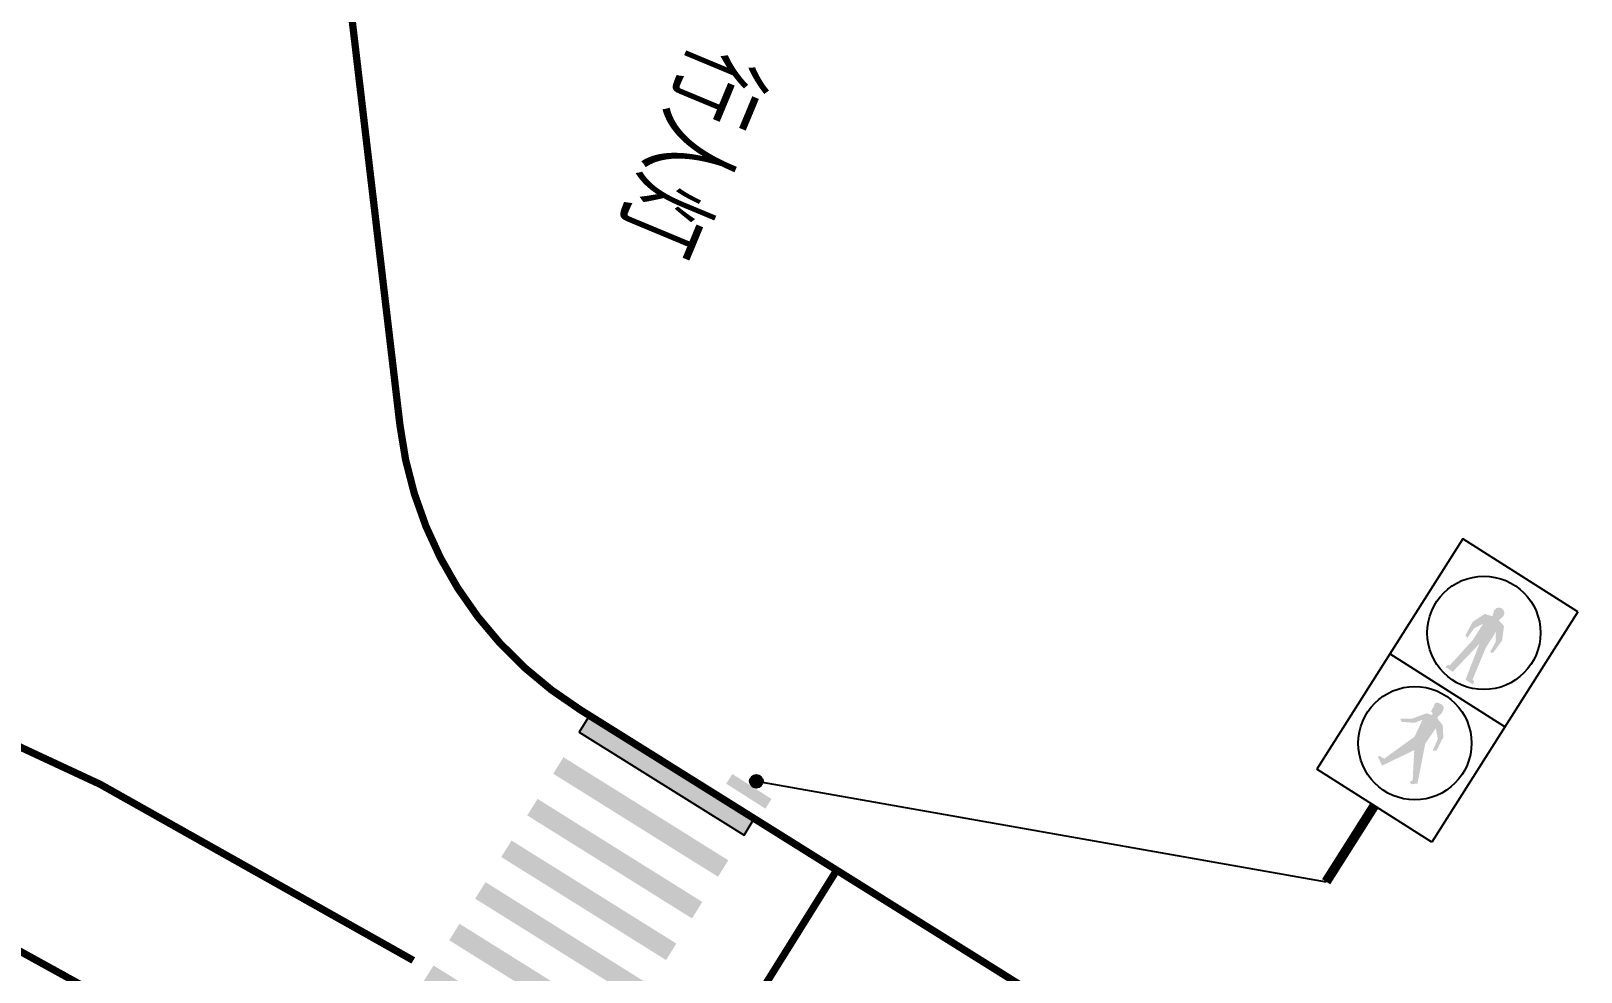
# Model space of a CAD drawing. Header units: millimetres. Extents: x 67532 to 67858, y 50657 to 50929.
# Drawn here: x 67712.07 to 67743.98, y 50767.91 to 50787.27 of the extents above; entities that cross this region are included whole.
import ezdxf

# ---------------------------------------------------------------- set-up
doc = ezdxf.new("R2010")
doc.units = ezdxf.units.MM
doc.linetypes.add('JTSS01', pattern=[6, 2, -4])
doc.layers.add('@-交通信号', color=7, linetype='Continuous')
doc.layers.add('@-路面边线', color=7, linetype='Continuous')
doc.layers.add('@-道路标线', color=7, linetype='Continuous', lineweight=0)
doc.styles.add('宋体', font='')
doc.styles.get('宋体').set_extended_font_data('SimSun')

# ---------------------------------------------------------------- blocks, each defined once
blk = doc.blocks.new('*U2')
at = {"layer": '@-路面边线'}
h = blk.add_hatch(color=256, dxfattribs=at)
h.dxf.hatch_style = 1
h.paths.add_polyline_path([(0, 0), (0, -4), (0.4, -4), (0.4, 0)])
blk = doc.blocks.new('*U3')
at = {"layer": '@-路面边线', "color": 0, "linetype": 'ByBlock', "lineweight": -2, "transparency": 16777216, "rotation": 238.0000000000107}
for p in [(67726.959, 50771.066), (67726.424, 50770.21), (67725.889, 50769.353), (67725.354, 50768.497), (67724.818, 50767.64), (67724.283, 50766.784), (67723.748, 50765.927), (67723.213, 50765.071), (67722.678, 50764.214), (67722.142, 50763.358), (67721.607, 50762.501), (67721.072, 50761.644), (67720.537, 50760.788), (67720.001, 50759.931), (67719.466, 50759.075), (67718.931, 50758.218), (67718.396, 50757.362), (67717.861, 50756.505), (67717.325, 50755.649), (67716.79, 50754.792), (67716.255, 50753.936), (67715.72, 50753.079)]:
    blk.add_blockref('*U2', p, dxfattribs=at)
blk = doc.blocks.new('A$C4D5C2BD2')
at = {"layer": '@-交通信号', "linetype": 'ByBlock', "lineweight": -3}
blk.add_hatch(color=14, dxfattribs=at).paths.add_polyline_path([(0.557, 0.515, 1), (0.292, 0.515, 1)])
h = blk.add_hatch(color=14, dxfattribs=at)
edge = h.paths.add_edge_path()
edge.add_line((0.981, 0.31), (0.905, 0.534))
edge.add_line((0.905, 0.534), (0.001, 0.223))
edge.add_line((0.001, 0.223), (0.077, 0))
edge.add_line((0.077, 0), (0.981, 0.31))
at = {"layer": '@-交通信号', "color": 14}
blk.add_circle((0.425, 0.515, 363.651), 0.132, dxfattribs=at)
blk = doc.blocks.new('A$C3CD052C4')
at = {"layer": '@-交通信号'}
h = blk.add_hatch(color=256, dxfattribs=at)
h.paths.add_polyline_path([(0.198, 4.356), (0.304, 4.182), (0.32, 3.934), (0.381, 3.967), (0.401, 4.276), (0.275, 4.548), (0.121, 4.589), (0.137, 4.65), (0.157, 4.715), (0.141, 4.776), (0.1, 4.814), (0.043, 4.83), (-0.015, 4.814), (-0.055, 4.776), (-0.071, 4.715), (-0.051, 4.65), (-0.035, 4.589), (-0.19, 4.548), (-0.316, 4.276), (-0.295, 3.967), (-0.234, 3.934), (-0.218, 4.182), (-0.113, 4.356), (-0.113, 3.967), (-0.234, 3.267), (-0.279, 3.257), (-0.291, 3.19), (-0.113, 3.19), (0.043, 3.967), (0.198, 3.19), (0.377, 3.19), (0.365, 3.257), (0.32, 3.267), (0.198, 3.967)])
h.paths.add_polyline_path([(-0.061, 1.636), (-0.348, 0.921), (-0.458, 0.919), (-0.477, 0.887), (-0.307, 0.779), (0.082, 1.403), (0.39, 0.855), (0.361, 0.823), (0.365, 0.797), (0.408, 0.779), (0.506, 0.859), (0.201, 1.639), (0.216, 2.02), (0.368, 1.86), (0.408, 1.596), (0.474, 1.636), (0.445, 1.947), (0.303, 2.15), (0.133, 2.208), (0.125, 2.252, 0.207228), (0.135, 2.45, 0.071106), (0.119, 2.472, 0.097589), (0.103, 2.484, 0.022233), (0.085, 2.492, 0.040799), (0.074, 2.494, 0.045979), (0.046, 2.497, 0.036358), (0.01, 2.494, 0.028309), (-0.009, 2.491, 0.024691), (-0.031, 2.484, 0.079385), (-0.056, 2.47, 0.12435), (-0.067, 2.455, 0.081145), (-0.072, 2.435, 0.069556), (-0.07, 2.412, 0.00473), (-0.068, 2.402, 0.009011), (-0.067, 2.397, 0.057142), (-0.061, 2.381, -0.068241), (-0.056, 2.368, -0.124353), (-0.057, 2.348, 0.089456), (-0.06, 2.321, 0.014819), (-0.058, 2.301, -0.022419), (-0.056, 2.28, 0.042847), (-0.056, 2.27, 0.182875), (-0.054, 2.264, 0.101619), (-0.045, 2.259, 0.029922), (-0.002, 2.249), (-0.002, 2.204), (-0.11, 2.179), (-0.181, 2.086), (-0.291, 1.94), (-0.331, 1.904), (-0.506, 1.794), (-0.453, 1.754), (-0.263, 1.853), (-0.216, 1.878), (-0.11, 2.021)])
for p, q in [((-1.402, 5.609), (-1.402, 0)), ((1.402, 5.609), (-1.402, 5.609)), ((1.402, 5.609), (1.402, 0)), ((1.402, 2.805), (-1.402, 2.805)), ((1.402, 0), (-1.402, 0))]:
    blk.add_line(p, q, dxfattribs=at)
at = {"layer": '@-交通信号', "color": 1}
blk.add_circle((0, 4.207), 1.166, dxfattribs=at)
at = {"layer": '@-交通信号', "color": 3}
blk.add_circle((0.016, 1.53), 1.166, dxfattribs=at)

msp = doc.modelspace()

# ---------------------------------------------------------------- linework, layer by layer
at = {"layer": '@-交通信号', "linetype": 'Continuous', "lineweight": -3}
msp.add_line((67727.001, 50771.834, 5.237), (67738.731, 50769.769, 36.314), dxfattribs=at)
at = {"layer": '@-交通信号', "const_width": 0.2, "elevation": 36.314, "flags": 128}
msp.add_lwpolyline([(67739.724, 50771.335), (67738.731, 50769.769)], dxfattribs=at)
at = {"layer": '@-路面边线'}
msp.add_lwpolyline([(67726.959, 50771.066), (67723.567, 50773.186), (67723.355, 50772.847), (67726.747, 50770.727), (67726.959, 50771.066)], dxfattribs=at)
at = {"layer": '@-道路标线', "color": 7, "linetype": 'Continuous', "const_width": 0.15, "flags": 128}
msp.add_lwpolyline([(67726.491, 50771.359), (67723.371, 50773.309, -0.227486), (67719.665, 50779.155), (67717.598, 50796.657, -0.202255), (67719.326, 50802.63), (67719.629, 50803.005)], format="xyb", dxfattribs=at)
at = {"layer": '@-道路标线', "color": 7, "linetype": 'JTSS01', "ltscale": 0.3, "const_width": 0.15, "flags": 128}
for points in [[(67719.939, 50768.15, 0.057336), (67699.871, 50777.491)], [(67718.033, 50764.929, 0.054793), (67698.804, 50773.76)]]:
    msp.add_lwpolyline(points, format="xyb", dxfattribs=at)
at = {"layer": '@-道路标线', "color": 7, "linetype": 'Continuous', "const_width": 0.15, "flags": 128}
for points in [[(67726.491, 50771.359), (67728.655, 50770.006)], [(67723.621, 50761.95), (67728.655, 50770.006)], [(67728.655, 50770.006), (67857.609, 50689.428)]]:
    msp.add_lwpolyline(points, dxfattribs=at)

# ---------------------------------------------------------------- block references
at = {"layer": '@-交通信号', "rotation": 327.608436320871}
msp.add_blockref('A$C3CD052C4', (67739.724, 50771.335, 36.314), dxfattribs=at)
at = {"layer": '@-交通信号', "linetype": 'Continuous', "ltscale": 2, "rotation": 308.5132691150382}
msp.add_blockref('A$C4D5C2BD2', (67726.333, 50771.846, -358.415), dxfattribs=at)
at = {"layer": '@-路面边线'}
msp.add_blockref('*U3', (0, 0), dxfattribs=at)

# ---------------------------------------------------------------- texts
at = {"layer": '@-交通信号', "style": '宋体', "width": 0.7}
msp.add_text('行人灯', height=1.5, rotation=247.4088, dxfattribs=at).set_placement((67725.819, 50787.058))

doc.saveas('drawing.dxf')
